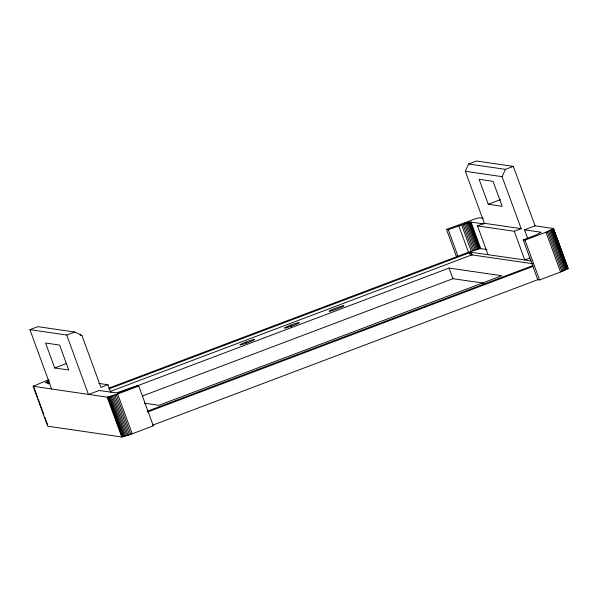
<?xml version="1.0" encoding="UTF-8"?>
<svg xmlns="http://www.w3.org/2000/svg" width="598" height="598" viewBox="0 0 598 598"><rect width="100%" height="100%" fill="white"/><g stroke="black" fill="none" stroke-linecap="round" stroke-linejoin="round"><path stroke-width="0.9" d="M553.531 228.556L568.1 268.367L561.866 271.492L539.553 279.946L537.796 279.692L523.228 239.873L524.984 240.134L547.297 231.68L553.531 228.556L535.075 225.835L524.528 229.819L527.66 238.385M33.174 386.248L107.199 397.177L116.274 394.508L138.766 386.039L153.335 425.858L130.842 434.327L121.768 436.989L47.691 426.195L33.174 386.248L48.849 379.655M513.316 166.379L505.445 169.354L502.081 176.664L521.172 228.668L484.358 223.308L465.326 171.29L468.63 163.994L476.531 161.012L513.316 166.379L535.075 225.835M49.26 380.537L45.381 382.675L49.821 383.325M51.66 389.134L29.9 329.677L37.868 326.665L74.675 332.025L81.874 335.351L100.913 387.377L107.917 384.731L110.779 392.55M29.9 329.677L66.707 335.037L74.675 332.025M54.695 367.964L68.718 370.013L59.591 345.061L45.568 343.013L54.695 367.964L66.266 363.599M446.504 229.423L448.253 229.677L457.971 256.221L456.214 255.966L446.504 229.423L475.455 218.748L479.454 217.769L483.304 218.285M448.253 229.677L470.207 222.06L484.238 223.929M108.918 388.095L468.473 252.251L479.925 248.604L486.907 249.441M108.851 388.962L470.835 252.229L531.136 260.907M110.697 391.286L471.807 254.883L532.93 263.733M523.228 239.873L536.264 234.887L541.272 232.271L524.528 229.819M117.5 393.327L449.053 268.068L501.789 275.745L158.896 405.295L144.342 403.172M142.324 396.033L452.933 278.683L483.857 283.19M147.123 411.334L533.027 265.542M147.601 412L532.945 266.416M152.453 425.268L537.796 279.692M488.252 204.239L502.185 206.317L493.044 181.366L479.11 179.295L488.252 204.239L500.601 199.583M487.983 254.569L477.496 225.902L484.358 223.308M477.496 225.902L514.302 231.262L521.172 228.668M529.925 257.992L524.745 259.951L514.302 231.262M468.63 163.994L505.445 169.354M465.326 171.29L502.081 176.664M80.035 335.082L81.874 335.351M138.766 386.039L137.009 385.785L116.446 392.886L99.066 390.494L88.467 394.493L66.707 335.037M98.715 383.393L107.917 384.731M553.486 228.69L568.055 268.502M553.262 228.885L567.831 268.704M552.858 229.146L567.427 268.965M552.29 229.468L566.859 269.279M551.55 229.834L566.127 269.646M550.668 230.245L565.245 270.057M549.659 230.693L564.228 270.513M548.523 231.172L563.092 270.991M547.297 231.68L561.866 271.492M545.996 232.196L560.565 272.008M524.984 240.134L539.553 279.946M471.022 221.993L480.732 248.536M470.207 222.06L479.925 248.604M469.55 222.202L479.26 248.738M468.735 222.396L478.452 248.94M467.786 222.658L477.496 249.202M466.702 222.979L476.419 249.523M465.521 223.346L475.231 249.889M464.25 223.757L473.96 250.3M462.912 224.205L472.629 250.749M461.544 224.691L471.254 251.235M471.179 252.207L472.151 254.86M470.835 252.229L471.807 254.883M470.521 252.334L471.493 254.987M469.452 252.722L470.424 255.376M458.763 225.708L468.473 252.251M449.053 268.068L452.933 278.683M290.688 325.163A7.938 0.598 -20.1 0 0 286.158 327.839A7.938 0.598 -20.1 0 0 298.895 323.025A7.938 0.598 -20.1 0 0 290.688 325.163L291.286 326.8M246.04 342.034A7.938 0.598 -20.1 0 0 241.51 344.71A7.938 0.598 -20.1 0 0 254.247 339.896A7.938 0.598 -20.1 0 0 246.04 342.034L246.63 343.663M117.657 394.015L132.225 433.827M116.274 394.508L130.842 434.327M114.906 394.986L129.482 434.806M113.583 395.435L128.159 435.247M112.327 395.846L126.896 435.658M111.153 396.205L125.722 436.024M110.084 396.519L124.653 436.338M109.142 396.78L123.711 436.592M108.335 396.975L122.904 436.787M107.685 397.109L122.254 436.921M107.199 397.177L121.768 436.989M48.244 380.986L49.178 383.557M47.362 381.397L48.296 383.968M33.406 386.046L37.525 397.296M38.16 399.03L43.863 414.608M44.813 417.202L47.661 424.991M330.806 310.967A7.938 0.598 -20.1 0 0 343.551 306.154A7.938 0.598 -20.1 0 0 335.336 308.291A7.938 0.598 -20.1 0 0 330.806 310.967"/></g></svg>
